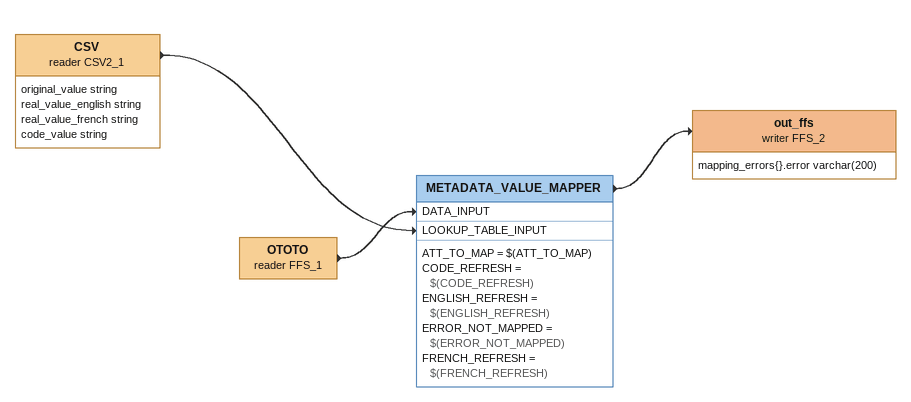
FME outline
CSV (reader CSV2_1)
    attributes: original_value string, real_value_english string, real_value_french string, code_value string
    -> METADATA_VALUE_MAPPER [LOOKUP_TABLE_INPUT]
OTOTO (reader FFS_1)
    -> METADATA_VALUE_MAPPER [DATA_INPUT]
METADATA_VALUE_MAPPER
    ATT_TO_MAP = $(ATT_TO_MAP)
    CODE_REFRESH = $(CODE_REFRESH)
    ENGLISH_REFRESH = $(ENGLISH_REFRESH)
    ERROR_NOT_MAPPED = $(ERROR_NOT_MAPPED)
    FRENCH_REFRESH = $(FRENCH_REFRESH)
    -> out_ffs (writer FFS_2)
out_ffs (writer FFS_2)
    attributes: mapping_errors{}.error varchar(200)
